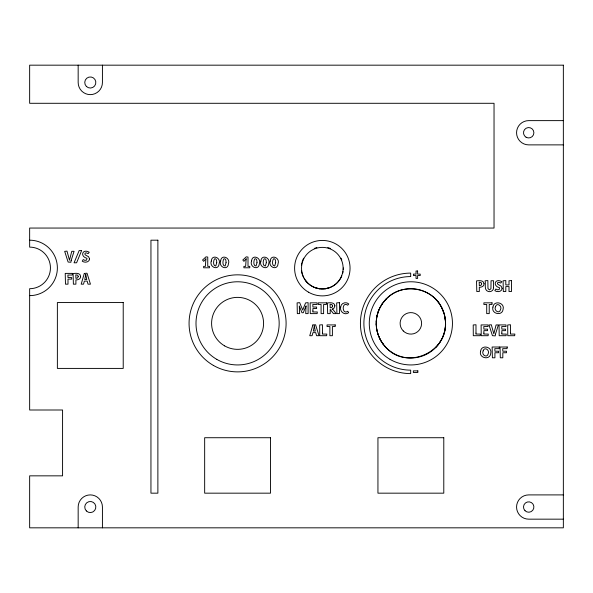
<?xml version="1.0" encoding="UTF-8"?>
<svg xmlns="http://www.w3.org/2000/svg" width="593" height="593" viewBox="0 0 593 593"><rect width="100%" height="100%" fill="white"/><g stroke="black" fill="none" stroke-linecap="round" stroke-linejoin="round"><path stroke-width="0.89" d="M376.214 324.156L376.214 323.556M376.259 322.244L376.607 318.285M445.499 323.911L445.402 325.98M445.506 322.955L445.41 320.895M445.447 321.45C448.382 352.627 405.278 371.3 384.961 346.342M376.296 321.295L376.288 325.268M376.281 321.132L376.333 320.539M376.488 319.234L377.185 315.32M445.313 326.928L445.046 328.982M376.607 318.13L376.711 317.537M376.978 316.254L378.008 312.415M444.876 329.916L444.424 331.939M377.348 314.586L377.192 315.165M377.726 313.326L378.164 311.881M444.172 332.858L443.549 334.83M378.178 311.888L379.09 309.598M378.037 312.259L378.238 311.696M378.727 310.48L380.41 306.877M443.216 335.727L442.422 337.632M379.379 308.894L379.127 309.442M379.972 307.723L382.248 303.809M442.015 338.499L441.059 340.33M380.461 306.729L380.758 306.21M381.447 305.091L382.366 303.646M440.577 341.153L439.465 342.902M382.263 303.816L385.717 299.554M383.152 302.6L384.197 301.244M438.916 343.681L437.656 345.319M385.065 300.258L386.08 299.139M435.929 347.29L437.034 346.045M386.087 299.146C401.239 282.424 431.504 286.804 441.392 307.018M385.798 299.428L386.221 298.998M330.286 287.375L325.075 288.776M563.35 120.624L528.697 120.624A12.127 12.127 0 0 0 516.562 132.75A12.127 12.127 0 0 0 528.697 144.877L563.35 144.877M563.35 494.903L528.697 494.903A12.127 12.127 0 0 0 516.562 507.037A12.127 12.127 0 0 0 528.697 519.164L563.35 519.164M314.275 287.353L319.583 288.776M305.632 280.719L307.448 282.794M435.744 299.265L437.145 300.784M385.606 347.046L384.449 345.778M437.753 301.526L439.013 303.164M382.707 343.562L383.641 344.755M384.835 346.238L383.056 343.992M382.722 343.555L381.366 341.494M439.554 303.95L440.666 305.691M381.877 342.294L379.898 338.855M382.596 343.391L382.945 343.888M441.133 306.522L442.089 308.36M380.335 339.7L378.668 336.098M380.958 340.856L381.262 341.375M442.489 309.227L443.275 311.132M441.4 307.011L444.342 314.386L445.439 321.45M379.031 336.98L377.674 333.236M379.55 338.18L379.802 338.722M443.601 312.037L444.216 314.008M377.963 334.148L376.94 330.308M378.378 335.393L378.579 335.957M444.461 314.935L444.906 316.951M377.148 331.242L376.466 327.329M377.608 333.096L377.452 332.517M445.069 317.892L445.336 319.938M376.592 328.27L376.251 324.312M376.777 329.575L376.881 330.16M376.37 326.58L376.422 327.173M102.426 65.171L102.426 82.501A12.127 12.127 0 0 1 90.299 94.628A12.127 12.127 0 0 1 78.165 82.501L78.165 65.171M102.426 527.829L102.426 507.037A12.127 12.127 0 0 0 90.299 494.903A12.127 12.127 0 0 0 78.165 507.037L78.165 527.829M29.65 240.187A27.723 27.723 0 0 1 57.373 267.91A27.723 27.723 0 0 1 29.65 295.633M343.377 267.91A21.051 21.051 0 0 1 343.295 269.741M343.058 271.564A21.051 21.051 0 0 1 342.658 273.358M341.776 275.96A21.051 21.051 0 0 1 304.098 278.436M303.66 277.628A21.051 21.051 0 0 1 301.459 270.653M301.459 265.16A21.051 21.051 0 0 1 301.778 263.351M302 262.462A21.051 21.051 0 0 1 303.66 258.192M314.275 248.467A21.051 21.051 0 0 1 316.884 247.577M327.773 247.577A21.051 21.051 0 0 1 330.383 248.467M340.997 258.192A21.051 21.051 0 0 1 341.776 259.853M216.719 262.699L215.778 266.02C212.843 266.116 213.25 260.512 214.614 258.8C216.667 258.163 216.697 261.38 216.719 262.699M226.059 262.699L225.118 266.02C222.182 266.116 222.583 260.512 223.954 258.8C226 258.163 226.037 261.38 226.059 262.699M256.984 262.699L256.035 266.02C253.1 266.116 253.507 260.512 254.871 258.8C256.925 258.163 256.954 261.38 256.984 262.699M266.316 262.699L265.375 266.02C262.44 266.116 262.847 260.512 264.211 258.8C266.264 258.163 266.294 261.38 266.316 262.699M275.656 262.699L274.715 266.02C271.779 266.116 272.18 260.512 273.551 258.8C275.597 258.163 275.634 261.38 275.656 262.699M312.911 311.029L312.859 311.977L317.337 311.977L317.144 313.615L310.272 313.615L310.139 302.838L317.07 302.838L317.07 304.476L312.808 304.476L312.911 307.033L316.603 307.033L316.603 308.56L312.911 308.56L312.911 311.029M322.436 333.118L322.377 334.067L326.825 334.067L326.632 335.705L319.746 335.705L319.664 324.971L322.436 324.749L322.436 333.118M475.986 333.118L475.927 334.067L480.374 334.067L480.182 335.705L473.303 335.705L473.221 324.971L475.986 324.749L475.986 333.118M483.881 333.118L483.821 334.067L488.306 334.067L488.113 335.705L481.234 335.705L481.108 324.927L488.039 324.927L488.039 326.565L483.769 326.565L483.881 329.122L487.565 329.122L487.565 330.649L483.881 330.649L483.881 333.118M501.841 333.118L501.782 334.067L506.266 334.067L506.066 335.705L499.195 335.705L499.061 324.927L505.999 324.927L505.999 326.565L501.73 326.565L501.841 329.122L505.525 329.122L505.525 330.649L501.841 330.649L501.841 333.118M510.469 333.118L510.41 334.067L514.857 334.067L514.665 335.705L507.778 335.705L507.704 324.971L510.469 324.749L510.469 333.118M340.671 307.033C339.418 311.555 344.852 315.869 348.647 312.659L347.787 311.258C341.805 315.446 341.627 300.925 347.706 305.21L348.766 303.957C346.06 301.326 340.834 303.127 340.671 307.033M211.271 261.105C209.025 267.102 218.609 271.068 219.128 263.707C221.382 257.71 211.79 253.745 211.271 261.105M220.611 261.105C218.365 267.102 227.942 271.068 228.461 263.707C230.714 257.71 221.122 253.745 220.611 261.105M251.528 261.105C249.282 267.102 258.867 271.068 259.386 263.707C261.639 257.71 252.047 253.745 251.528 261.105M260.868 261.105C258.622 267.102 268.206 271.068 268.725 263.707C270.971 257.71 261.38 253.745 260.868 261.105M270.2 261.105C267.962 267.102 277.539 271.068 278.058 263.707C280.311 257.71 270.719 253.745 270.2 261.105M480.582 351.264C478.521 358.09 489.951 360.648 490.715 353.547C492.768 346.72 481.338 344.162 480.582 351.264M492.939 307.078C490.878 313.905 502.315 316.462 503.072 309.361C505.132 302.534 493.702 299.984 492.939 307.078M334.897 305.847L334.007 308.13L331.947 309.183L332.955 309.42L336.083 313.615L333.444 313.615L330.19 309.427L330.19 313.615L327.655 313.615L327.388 302.964C330.012 302.615 334.608 302.222 334.897 305.847M493.539 287.679C493.761 290.4 490.893 292.149 488.439 291.563C483.629 290.385 485.986 284.151 485.118 280.786L487.846 280.556L487.972 288.509L489.41 289.933L490.937 288.739L491.048 280.741L493.539 280.741L493.539 287.679M306.047 305.995L305.721 313.615L308.101 313.615L308.101 302.652L305.588 302.875L302.697 310.035L299.687 302.667L297.108 302.882L297.33 313.615L299.643 313.615L299.317 305.995L301.963 312.733L303.275 312.733L306.047 305.995M80.618 276.36C80.818 278.903 78.039 280.037 75.904 279.903L75.904 284.166L73.384 284.166L73.109 273.551C75.741 273.165 80.344 272.758 80.618 276.36M484.029 283.713C484.229 286.256 481.449 287.39 479.314 287.257L479.314 291.519L476.794 291.519L476.527 280.904C479.151 280.519 483.755 280.111 484.029 283.713M89.565 258.852C89.461 262.388 84.591 263.018 82.249 261.202L83.242 259.571L84.866 260.364L86.615 260.119L86.971 258.303C79.506 256.361 82.627 248.289 89.239 252.24L88.164 253.611L86.222 252.848L85.259 253.107L84.829 253.989L85.325 254.908L88.55 256.725L89.565 258.852M502.145 288.302C502.041 291.83 497.171 292.468 494.829 290.652L495.822 289.021L497.445 289.807L499.195 289.562L499.558 287.753C492.086 285.811 495.207 277.739 501.819 281.682L500.744 283.054L498.802 282.298L497.838 282.55L497.408 283.439L497.912 284.358L501.129 286.167L502.145 288.302M483.147 350.863C481.116 354.54 486.942 358.617 488.15 353.917C490.181 350.255 484.355 346.208 483.147 350.863M495.503 306.677C493.472 310.361 499.299 314.438 500.507 309.739C502.538 306.07 496.712 302.022 495.503 306.677M72.428 273.388L72.235 275.026L67.891 275.026L68.002 277.583L71.686 277.583L71.686 279.118L68.002 279.118L68.002 284.166L65.482 284.166L65.23 273.388L72.428 273.388M499.343 347.016L499.143 348.654L494.807 348.654L494.918 351.212L498.602 351.212L498.602 352.746L494.918 352.746L494.918 357.794L492.39 357.794L492.138 347.016L499.343 347.016M507.237 347.016L507.045 348.654L502.708 348.654L502.812 351.212L506.496 351.212L506.496 352.746L502.812 352.746L502.812 357.794L500.292 357.794L500.04 347.016L507.237 347.016M71.123 260.609L70.908 262.254L68.113 262.039L64.681 251.358L66.994 251.113L69.492 260.208L71.768 251.299L74.066 251.299L71.123 260.609M495.444 334.237L495.237 335.883L492.435 335.668L489.01 324.986L491.323 324.742L493.813 333.837L496.089 324.927L498.394 324.927L495.444 334.237M85.755 274.389L84.777 279.525L86.741 279.525L85.755 274.389M314.327 325.928L313.341 331.064L315.306 331.064L314.327 325.928M332.532 305.958L332.073 307.285L330.19 307.849L330.064 304.253L331.932 304.594L332.532 305.958M84.302 273.432L81.189 284.166L83.539 284.166L84.347 281.097L87.164 281.097L88.001 284.166L90.455 284.166L87.015 273.21L84.302 273.432M312.867 324.971L309.754 335.705L312.103 335.705L312.919 332.636L315.735 332.636L316.566 335.705L319.019 335.705L315.58 324.749L312.867 324.971M78.224 276.42L77.624 277.909L75.904 278.391L75.793 274.826L77.639 275.167L78.224 276.42M481.642 283.773L481.034 285.263L479.314 285.744L479.203 282.179L481.049 282.52L481.642 283.773M205.904 258.867L205.371 266.361L203.629 266.361L203.629 267.791L209.499 267.791L209.499 266.361L207.75 266.361L207.75 257.073L206.008 256.836L202.561 260.016L203.673 261.343L205.904 258.867M246.162 258.867L245.635 266.361L243.886 266.361L243.886 267.791L249.757 267.791L249.757 266.361L248.007 266.361L248.007 257.073L246.265 256.836L242.819 260.016L243.931 261.343L246.162 258.867M81.619 250.58L76.593 262.795L74.066 262.795L79.158 250.58L81.619 250.58M511.492 280.548L509.009 280.771L509.009 284.936L505.807 284.936L505.807 280.556L503.094 280.786L503.316 291.519L505.807 291.519L505.807 286.575L509.009 286.575L509.009 291.519L511.492 291.519L511.492 280.548M339.448 302.66L336.676 302.882L336.913 313.615L339.448 313.615L339.448 302.66M563.35 65.171L29.65 65.171L29.65 103.293L494.036 103.293L494.036 228.053L29.65 228.053L29.65 247.118A20.792 20.792 0 0 1 50.442 267.91A20.792 20.792 0 0 1 29.65 288.702L29.65 410L62.576 410L62.576 475.845L29.65 475.845L29.65 527.829L563.35 527.829L563.35 65.171M157.879 240.187L150.948 240.187L150.948 493.168L157.879 493.168L157.879 240.187M417.613 271.016L416.034 271.016L416.034 274.107L413.447 274.107L413.447 275.537L416.034 275.537L416.034 278.413L417.613 278.413L417.613 275.537L420.2 275.537L420.2 274.107L417.613 274.107L417.613 271.016M123.218 302.563L57.373 302.563L57.373 368.409L123.218 368.409L123.218 302.563M326.417 302.838L318.263 302.838L318.263 304.476L321.087 304.476L321.087 313.615L323.615 313.615L323.615 304.476L326.417 304.476L326.417 302.838M492.034 302.838L483.881 302.838L483.881 304.476L486.712 304.476L486.712 313.608L489.232 313.608L489.232 304.476L492.034 304.476L492.034 302.838M335.201 324.927L327.047 324.927L327.047 326.565L329.878 326.565L329.878 335.705L332.399 335.705L332.399 326.565L335.201 326.565L335.201 324.927M417.85 370.877L413.351 370.877L413.351 372.486L417.85 372.486L417.85 370.877M270.512 437.723L204.659 437.723L204.659 493.168L270.512 493.168L270.512 437.723M443.786 437.723L377.941 437.723L377.941 493.168L443.786 493.168L443.786 437.723M410.675 276.575L410.675 273.106A50.249 50.249 0 0 0 360.418 323.355A50.249 50.249 0 0 0 410.675 373.612L410.675 370.143A46.788 46.788 0 0 1 363.887 323.355A46.788 46.788 0 0 1 410.675 276.575M309.672 284.662A20.792 20.792 0 0 0 342.947 270.875A20.792 20.792 0 0 0 314.372 248.956A20.792 20.792 0 0 0 309.672 284.662M390.068 359.373A41.584 41.584 0 0 0 452.452 323.355A41.584 41.584 0 0 0 390.068 287.346A41.584 41.584 0 0 0 390.068 359.373M391.647 352.198A34.653 34.653 0 0 0 445.447 325.579A34.653 34.653 0 0 0 395.501 292.297A34.653 34.653 0 0 0 391.647 352.198M308.464 292.171A27.723 27.723 0 0 0 350.055 268.162A27.723 27.723 0 0 0 308.464 244.153A27.723 27.723 0 0 0 308.464 292.171M403.27 330.953A10.741 10.741 0 0 0 421.245 326.135A10.741 10.741 0 0 0 408.08 312.978A10.741 10.741 0 0 0 403.27 330.953M216.793 359.373A41.584 41.584 0 0 0 279.17 323.355A41.584 41.584 0 0 0 216.793 287.346A41.584 41.584 0 0 0 216.793 359.373M224.591 345.867A25.988 25.988 0 0 0 263.574 323.355A25.988 25.988 0 0 0 224.591 300.851A25.988 25.988 0 0 0 224.591 345.867M526.095 137.25A5.196 5.196 0 0 0 533.893 132.75A5.196 5.196 0 0 0 526.095 128.251A5.196 5.196 0 0 0 526.095 137.25M525.02 510.706A5.196 5.196 0 0 0 533.715 508.379A5.196 5.196 0 0 0 527.347 502.012A5.196 5.196 0 0 0 525.02 510.706M213.324 365.377A48.515 48.515 0 0 0 286.1 323.355A48.515 48.515 0 0 0 213.324 281.341A48.515 48.515 0 0 0 213.324 365.377M86.378 86.422A5.545 5.545 0 0 0 95.651 83.932A5.545 5.545 0 0 0 88.861 77.142A5.545 5.545 0 0 0 86.378 86.422M86.378 510.958A5.545 5.545 0 0 0 95.651 508.468A5.545 5.545 0 0 0 88.861 501.678A5.545 5.545 0 0 0 86.378 510.958"/></g></svg>
